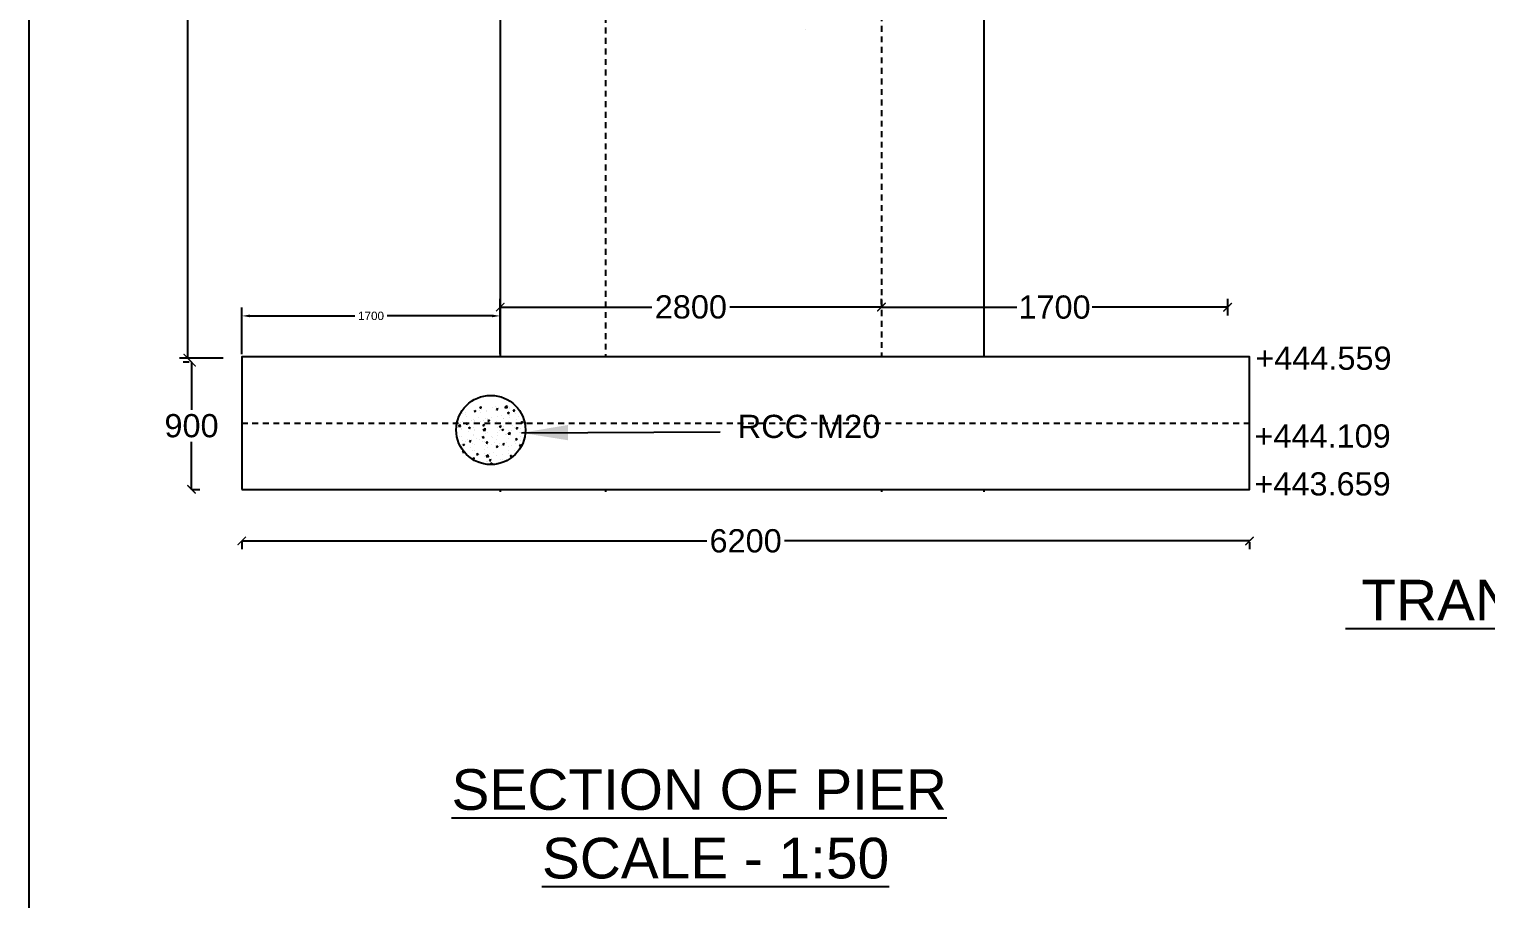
# Model space of a CAD drawing. Header units: inches. Extents: x 334 to 11487, y 357 to 10656.
# Drawn here: x 613.6 to 644.96, y 398.37 to 417.1 of the extents above; entities that cross this region are included whole.
import ezdxf

# ---------------------------------------------------------------- set-up
doc = ezdxf.new("R2010")
doc.units = ezdxf.units.IN
doc.header["$MEASUREMENT"] = 0
doc.linetypes.add('HIDDEN', pattern=[9.525, 6.35, -3.175])
for name, color, linetype in [('DIMENSION', 255, 'Continuous'), ('DRAWING', 7, 'Continuous'), ('HATCH', 7, 'Continuous'), ('TEXT', 255, 'Continuous')]:
    doc.layers.add(name, color=color, linetype=linetype)
doc.styles.get("Standard").update_dxf_attribs({"font": 'arial.ttf'})
doc.styles.add('TIMES NEW ROMAN', font='times.ttf')
doc.dimstyles.new('dig', dxfattribs={"dimtxt": 0.1875, "dimasz": 0.18, "dimexe": 0.18, "dimexo": 0.0625, "dimgap": 0.09, "dimtad": 0, "dimtih": 1, "dimtoh": 1, "dimdec": 4, "dimzin": 0, "dimdsep": 46, "dimtxsty": 'Standard', "dimblk": 'ARCHTICK', "dimcen": 0.09, "dimadec": 0, "dimazin": 0, "dimtfac": 1, "dimtdec": 4, "dimtofl": 0, "dimtmove": 0, "dimatfit": 3, "dimldrblk": 'ARCHTICK', "dimfxl": 1, "dimtolj": 1, "dimtzin": 0, "dimarcsym": 0})
doc.dimstyles.new('ISO-25', dxfattribs={"dimtxt": 0.636364, "dimasz": 1, "dimexe": 1.25, "dimexo": 0.625, "dimtad": 0, "dimtih": 1, "dimtoh": 1, "dimlfac": 100, "dimtxsty": 'TIMES NEW ROMAN', "dimcen": 2.5, "dimadec": 0, "dimazin": 0, "dimtfac": 1, "dimtmove": 0, "dimatfit": 3, "dimfxl": 1, "dimarcsym": 0})
doc.dimstyles.get("Standard").update_dxf_attribs({"dimtxt": 0.18, "dimasz": 0.18, "dimexe": 0.18, "dimexo": 0.0625, "dimgap": 0.09, "dimtad": 0, "dimtih": 1, "dimtoh": 1, "dimdec": 4, "dimzin": 0, "dimdsep": 46, "dimtxsty": 'Standard', "dimcen": 0.09, "dimadec": 0, "dimazin": 0, "dimtfac": 1, "dimtdec": 4, "dimtofl": 0, "dimtmove": 0, "dimatfit": 3, "dimfxl": 1, "dimtolj": 1, "dimtzin": 0, "dimarcsym": 0})

# ---------------------------------------------------------------- blocks, each defined once
blk = doc.blocks.new('_ArchTick')
at = {"color": 0, "linetype": 'ByBlock', "const_width": 0.15}
blk.add_lwpolyline([(-0.5, -0.5), (0.5, 0.5)], dxfattribs=at)
blk = doc.blocks.new('*D35')
at = {"layer": 'Defpoints', "color": 0, "ltscale": 0.02, "transparency": 16777216}
for p in [(617.019, 426.201), (617.553, 426.201), (617.846, 410.013)]:
    blk.add_point(p, dxfattribs=at)
at = {"layer": 'DIMENSION', "color": 0, "lineweight": -2, "ltscale": 0.02, "transparency": 16777216}
for p, q in [((617.491, 426.201), (616.839, 426.201)), ((617.019, 426.201), (617.019, 418.452)), ((617.019, 410.013), (617.019, 417.761)), ((617.784, 410.013), (616.839, 410.013))]:
    blk.add_line(p, q, dxfattribs=at)
at = {"layer": 'DIMENSION', "color": 0, "lineweight": -2, "ltscale": 0.02, "transparency": 16777216, "xscale": 0.18, "yscale": 0.18, "zscale": 0.18}
for p, rotation in [((617.019, 426.201), 90), ((617.019, 410.013), 270)]:
    blk.add_blockref('_ArchTick', p, dxfattribs=dict(at, rotation=rotation))
at = {"layer": 'DIMENSION', "color": 0, "ltscale": 0.02, "transparency": 16777216, "insert": (617.019, 418.107), "char_height": 0.5, "attachment_point": 5}
blk.add_mtext('\\A1;5300', dxfattribs=at)
blk = doc.blocks.new('*D41')
at = {"layer": 'Defpoints', "color": 0, "ltscale": 0.02, "transparency": 16777216}
for p in [(617.109, 409.923), (617.059, 407.187), (617.1, 407.187)]:
    blk.add_point(p, dxfattribs=at)
at = {"layer": 'DIMENSION', "color": 0, "lineweight": -2, "ltscale": 0.02, "transparency": 16777216}
for p, q in [((617.046, 409.923), (616.92, 409.923)), ((617.1, 409.923), (617.1, 408.9)), ((617.1, 407.187), (617.1, 408.209)), ((617.121, 407.187), (617.28, 407.187))]:
    blk.add_line(p, q, dxfattribs=at)
at = {"layer": 'DIMENSION', "color": 0, "lineweight": -2, "ltscale": 0.02, "transparency": 16777216, "xscale": 0.18, "yscale": 0.18, "zscale": 0.18}
for p, rotation in [((617.1, 409.923), 90), ((617.1, 407.187), 270)]:
    blk.add_blockref('_ArchTick', p, dxfattribs=dict(at, rotation=rotation))
at = {"layer": 'DIMENSION', "color": 0, "ltscale": 0.02, "transparency": 16777216, "insert": (617.1, 408.555), "char_height": 0.5, "attachment_point": 5}
blk.add_mtext('\\A1;900', dxfattribs=at)
blk = doc.blocks.new('*D42')
at = {"layer": 'Defpoints', "color": 0, "ltscale": 0.02, "transparency": 16777216}
for p in [(623.745, 410.922), (618.181, 410.039), (623.745, 410.039)]:
    blk.add_point(p, dxfattribs=at)
at = {"layer": 'DIMENSION', "color": 0, "lineweight": -2, "ltscale": 0.02, "transparency": 16777216}
for p, q in [((618.181, 410.101), (618.181, 411.102)), ((623.745, 410.101), (623.745, 411.102)), ((618.361, 410.922), (620.613, 410.922)), ((623.565, 410.922), (621.313, 410.922))]:
    blk.add_line(p, q, dxfattribs=at)
at = {"layer": 'DIMENSION', "color": 0, "ltscale": 0.02, "transparency": 16777216}
for points in [[(618.361, 410.952), (618.361, 410.892), (618.181, 410.922)], [(623.565, 410.952), (623.565, 410.892), (623.745, 410.922)]]:
    blk.add_solid(points, dxfattribs=at)
at = {"layer": 'DIMENSION', "color": 0, "ltscale": 0.02, "transparency": 16777216, "insert": (620.963, 410.922), "char_height": 0.18, "attachment_point": 5}
blk.add_mtext('\\A1;1700', dxfattribs=at)
blk = doc.blocks.new('*D43')
at = {"layer": 'Defpoints', "color": 0, "ltscale": 0.02, "transparency": 16777216}
for p in [(631.95, 411.113), (631.95, 411.113), (623.745, 410.922)]:
    blk.add_point(p, dxfattribs=at)
at = {"layer": 'DIMENSION', "color": 0, "lineweight": -2, "ltscale": 0.02, "transparency": 16777216}
for p, q in [((623.745, 410.985), (623.745, 411.293)), ((623.745, 411.113), (627.007, 411.113)), ((631.95, 411.113), (628.687, 411.113)), ((631.95, 411.175), (631.95, 411.293))]:
    blk.add_line(p, q, dxfattribs=at)
at = {"layer": 'DIMENSION', "color": 0, "lineweight": -2, "ltscale": 0.02, "transparency": 16777216, "xscale": 0.18, "yscale": 0.18, "zscale": 0.18, "rotation": 180}
blk.add_blockref('_ArchTick', (623.745, 411.113), dxfattribs=at)
at = {"layer": 'DIMENSION', "color": 0, "lineweight": -2, "ltscale": 0.02, "transparency": 16777216, "xscale": 0.18, "yscale": 0.18, "zscale": 0.18}
blk.add_blockref('_ArchTick', (631.95, 411.113), dxfattribs=at)
at = {"layer": 'DIMENSION', "color": 0, "ltscale": 0.02, "transparency": 16777216, "insert": (627.847, 411.113), "char_height": 0.5, "attachment_point": 5}
blk.add_mtext('\\A1;2800', dxfattribs=at)
blk = doc.blocks.new('*D44')
at = {"layer": 'Defpoints', "color": 0, "ltscale": 0.02, "transparency": 16777216}
for p in [(639.399, 411.356), (631.95, 411.113), (639.399, 411.109)]:
    blk.add_point(p, dxfattribs=at)
at = {"layer": 'DIMENSION', "color": 0, "lineweight": -2, "ltscale": 0.02, "transparency": 16777216}
for p, q in [((631.95, 411.109), (634.862, 411.109)), ((631.95, 411.05), (631.95, 410.929)), ((639.399, 411.109), (636.487, 411.109)), ((639.399, 411.293), (639.399, 410.929))]:
    blk.add_line(p, q, dxfattribs=at)
at = {"layer": 'DIMENSION', "color": 0, "lineweight": -2, "ltscale": 0.02, "transparency": 16777216, "xscale": 0.18, "yscale": 0.18, "zscale": 0.18, "rotation": 180}
blk.add_blockref('_ArchTick', (631.95, 411.109), dxfattribs=at)
at = {"layer": 'DIMENSION', "color": 0, "lineweight": -2, "ltscale": 0.02, "transparency": 16777216, "xscale": 0.18, "yscale": 0.18, "zscale": 0.18}
blk.add_blockref('_ArchTick', (639.399, 411.109), dxfattribs=at)
at = {"layer": 'DIMENSION', "color": 0, "ltscale": 0.02, "transparency": 16777216, "insert": (635.674, 411.109), "char_height": 0.5, "attachment_point": 5}
blk.add_mtext('\\A1;1700', dxfattribs=at)
blk = doc.blocks.new('*D82')
at = {"layer": 'Defpoints', "color": 0, "ltscale": 0.02, "transparency": 16777216}
for p in [(618.181, 406.112), (639.871, 406.112), (639.871, 406.076)]:
    blk.add_point(p, dxfattribs=at)
at = {"layer": 'DIMENSION', "color": 0, "lineweight": -2, "ltscale": 0.02, "transparency": 16777216}
for p, q in [((618.181, 406.076), (628.189, 406.076)), ((618.181, 406.049), (618.181, 405.896)), ((639.871, 406.076), (629.863, 406.076)), ((639.871, 406.049), (639.871, 405.896))]:
    blk.add_line(p, q, dxfattribs=at)
at = {"layer": 'DIMENSION', "color": 0, "lineweight": -2, "ltscale": 0.02, "transparency": 16777216, "xscale": 0.18, "yscale": 0.18, "zscale": 0.18, "rotation": 180}
blk.add_blockref('_ArchTick', (618.181, 406.076), dxfattribs=at)
at = {"layer": 'DIMENSION', "color": 0, "lineweight": -2, "ltscale": 0.02, "transparency": 16777216, "xscale": 0.18, "yscale": 0.18, "zscale": 0.18}
blk.add_blockref('_ArchTick', (639.871, 406.076), dxfattribs=at)
at = {"layer": 'DIMENSION', "color": 0, "ltscale": 0.02, "transparency": 16777216, "insert": (629.026, 406.076), "char_height": 0.5, "attachment_point": 5}
blk.add_mtext('\\A1;6200', dxfattribs=at)

msp = doc.modelspace()

# ---------------------------------------------------------------- linework, layer by layer
at = {"layer": 'DIMENSION', "ltscale": 0.02}
msp.add_lwpolyline([(613.60478, 437.56475), (725.90106, 437.56475), (725.90106, 357.43972), (613.60478, 357.43972)], close=True, dxfattribs=at)
at = {"layer": 'DRAWING'}
for points in [[(623.74463, 426.2006), (623.74463, 410.03893)], [(634.14993, 426.26268), (634.14993, 410.03893)], [(623.74463, 407.18666), (623.74463, 407.1353)], [(634.14993, 407.18666), (634.14993, 407.1353)]]:
    msp.add_lwpolyline(points, dxfattribs=at)
at = {"layer": 'DRAWING', "linetype": 'HIDDEN', "ltscale": 0.02}
for points in [[(626.00843, 426.21411), (626.00843, 410.03893)], [(631.95004, 426.24956), (631.95004, 410.03893)], [(618.18138, 408.61279), (639.87108, 408.61279)], [(626.00843, 407.18666), (626.00843, 407.1353)], [(631.95004, 407.18666), (631.95004, 407.1353)]]:
    msp.add_lwpolyline(points, dxfattribs=at)
at = {"layer": 'DRAWING', "ltscale": 0.02}
msp.add_lwpolyline([(618.18138, 407.18666), (639.87108, 407.18666), (639.87108, 410.03893), (618.18138, 410.03893)], close=True, dxfattribs=at)
at = {"layer": 'HATCH', "linetype": 'Continuous', "ltscale": 0.02}
for p, q in [((630.31344, 417.09724), (630.31344, 417.09724)), ((623.18075, 408.84806), (623.18075, 408.84806)), ((623.18092, 408.87349), (623.21593, 408.88693)), ((623.18092, 408.87349), (623.20579, 408.85672)), ((623.206, 408.85642), (623.21614, 408.88663)), ((623.28958, 408.89254), (623.28958, 408.89254)), ((623.3023, 408.93942), (623.3264, 408.96815)), ((623.3023, 408.93942), (623.33218, 408.93681)), ((623.33239, 408.93651), (623.32661, 408.96785)), ((623.44045, 408.88555), (623.44045, 408.88555)), ((623.44279, 408.85387), (623.44279, 408.85387)), ((623.58117, 408.94259), (623.58117, 408.94259)), ((623.63216, 408.8788), (623.63216, 408.8788)), ((623.64908, 408.97989), (623.64908, 408.97989)), ((623.66093, 408.90805), (623.68503, 408.93678)), ((623.66093, 408.90805), (623.69081, 408.90543)), ((623.69102, 408.90513), (623.68524, 408.93648)), ((623.69717, 408.92075), (623.69717, 408.92075)), ((623.84548, 408.94931), (623.88442, 408.9899)), ((623.84548, 408.94931), (623.88994, 408.94241)), ((623.89016, 408.94213), (623.88463, 408.98962)), ((623.89948, 408.83345), (623.93449, 408.84689)), ((623.916, 408.96861), (623.916, 408.96861)), ((623.92457, 408.81637), (623.9347, 408.84659)), ((623.94794, 408.92038), (623.94794, 408.92038)), ((623.94972, 408.95276), (623.94972, 408.95276)), ((624.01956, 408.87667), (624.04366, 408.9054)), ((624.01956, 408.87667), (624.04944, 408.87406)), ((624.04965, 408.87376), (624.04387, 408.9051)), ((624.07311, 408.93686), (624.07311, 408.93686)), ((622.84452, 408.54501), (622.88347, 408.5856)), ((622.84452, 408.54501), (622.88899, 408.53811)), ((622.85641, 408.69106), (622.85641, 408.69106)), ((622.87031, 408.59862), (622.87031, 408.59862)), ((622.88921, 408.53783), (622.88368, 408.58532)), ((622.89735, 408.61746), (622.89735, 408.61746)), ((622.92212, 408.6496), (622.92212, 408.6496)), ((622.9282, 408.81605), (622.9282, 408.81605)), ((622.99799, 408.84249), (622.99799, 408.84249)), ((623.00185, 408.79582), (623.00185, 408.79582)), ((623.01304, 408.5947), (623.03715, 408.62343)), ((623.01304, 408.5947), (623.04293, 408.59209)), ((623.01789, 408.74695), (623.01789, 408.74695)), ((623.04314, 408.59179), (623.03736, 408.62313)), ((623.12332, 408.67978), (623.12332, 408.67978)), ((623.17467, 408.68161), (623.17467, 408.68161)), ((623.18609, 408.64019), (623.18609, 408.64019)), ((623.18894, 408.66751), (623.18894, 408.66751)), ((623.28481, 408.73567), (623.28481, 408.73567)), ((623.31126, 408.65667), (623.31126, 408.65667)), ((623.31762, 408.83739), (623.31762, 408.83739)), ((623.37167, 408.56333), (623.39578, 408.59206)), ((623.37167, 408.56333), (623.40156, 408.56071)), ((623.39023, 408.66851), (623.39023, 408.66851)), ((623.40177, 408.56042), (623.39599, 408.59176)), ((623.42829, 408.55265), (623.42829, 408.55265)), ((623.43437, 408.7191), (623.43437, 408.7191)), ((623.47937, 408.67218), (623.51438, 408.68562)), ((623.47937, 408.67218), (623.50424, 408.65541)), ((623.48053, 408.71756), (623.48053, 408.71756)), ((623.50063, 408.6816), (623.50063, 408.6816)), ((623.50445, 408.65511), (623.51459, 408.68532)), ((623.55172, 408.72439), (623.55172, 408.72439)), ((623.65714, 408.65723), (623.65714, 408.65723)), ((623.68501, 408.58786), (623.68501, 408.58786)), ((623.69109, 408.75431), (623.69109, 408.75431)), ((623.7303, 408.53195), (623.75441, 408.56068)), ((623.7604, 408.52904), (623.75462, 408.56038)), ((623.77213, 408.76762), (623.77213, 408.76762)), ((623.81004, 408.54244), (623.81004, 408.54244)), ((623.8164, 408.72317), (623.8164, 408.72317)), ((623.81863, 408.71311), (623.81863, 408.71311)), ((623.89948, 408.83345), (623.92435, 408.81667)), ((623.92405, 408.64595), (623.92405, 408.64595)), ((623.93756, 408.61987), (623.93756, 408.61987)), ((623.94157, 408.73965), (623.94157, 408.73965)), ((623.94364, 408.78632), (623.94364, 408.78632)), ((623.9994, 408.56737), (623.9994, 408.56737)), ((624.06372, 408.81767), (624.06372, 408.81767)), ((624.08554, 408.70184), (624.08554, 408.70184)), ((624.13094, 408.76458), (624.13094, 408.76458)), ((624.19096, 408.63467), (624.19096, 408.63467)), ((624.19725, 408.65736), (624.19725, 408.65736)), ((624.19794, 408.63214), (624.23294, 408.64558)), ((624.19794, 408.63214), (624.22281, 408.61536)), ((624.22302, 408.61506), (624.23316, 408.64528)), ((622.82105, 408.23729), (622.82105, 408.23729)), ((622.8767, 408.31913), (622.8767, 408.31913)), ((622.90996, 408.31671), (622.90996, 408.31671)), ((622.91604, 408.48316), (622.91604, 408.48316)), ((622.91842, 408.49279), (622.91842, 408.49279)), ((622.92302, 408.24578), (622.92302, 408.24578)), ((623.04819, 408.26226), (623.04819, 408.26226)), ((623.05456, 408.44298), (623.05456, 408.44298)), ((623.05926, 408.51092), (623.09427, 408.52436)), ((623.05926, 408.51092), (623.08413, 408.49414)), ((623.08242, 408.21861), (623.10652, 408.24734)), ((623.08434, 408.49384), (623.09448, 408.52406)), ((623.08796, 408.22602), (623.08796, 408.22602)), ((623.11251, 408.2157), (623.10673, 408.24704)), ((623.16251, 408.34872), (623.16251, 408.34872)), ((623.1683, 408.36918), (623.1683, 408.36918)), ((623.16859, 408.51517), (623.16859, 408.51517)), ((623.17973, 408.45946), (623.17973, 408.45946)), ((623.18533, 408.48151), (623.18533, 408.48151)), ((623.23756, 408.28719), (623.23756, 408.28719)), ((623.2881, 408.2594), (623.2881, 408.2594)), ((623.35771, 408.30961), (623.39272, 408.32305)), ((623.35771, 408.30961), (623.38258, 408.29283)), ((623.36909, 408.48439), (623.36909, 408.48439)), ((623.37815, 408.46225), (623.41709, 408.50284)), ((623.37815, 408.46225), (623.42261, 408.45535)), ((623.3828, 408.29253), (623.39293, 408.32275)), ((623.41613, 408.21976), (623.41613, 408.21976)), ((623.42283, 408.45507), (623.4173, 408.50256)), ((623.42221, 408.38621), (623.42221, 408.38621)), ((623.45224, 408.47024), (623.45224, 408.47024)), ((623.45989, 408.41923), (623.45989, 408.41923)), ((623.55333, 408.32876), (623.55333, 408.32876)), ((623.5797, 408.30945), (623.5797, 408.30945)), ((623.67285, 408.25497), (623.67285, 408.25497)), ((623.6785, 408.34524), (623.6785, 408.34524)), ((623.67893, 408.42141), (623.67893, 408.42141)), ((623.68487, 408.52596), (623.68487, 408.52596)), ((623.71915, 408.45896), (623.71915, 408.45896)), ((623.7303, 408.53195), (623.76019, 408.52934)), ((623.75148, 408.46928), (623.75148, 408.46928)), ((623.77782, 408.47087), (623.81283, 408.48431)), ((623.77782, 408.47087), (623.8027, 408.4541)), ((623.80291, 408.4538), (623.81305, 408.48401)), ((623.86787, 408.37017), (623.86787, 408.37017)), ((623.87129, 408.3595), (623.87129, 408.3595)), ((623.91177, 408.37949), (623.95071, 408.42008)), ((623.91177, 408.37949), (623.95623, 408.37259)), ((623.9254, 408.28698), (623.9254, 408.28698)), ((623.93148, 408.45342), (623.93148, 408.45342)), ((623.95645, 408.37231), (623.95092, 408.4198)), ((623.98606, 408.44768), (623.98606, 408.44768)), ((624.04308, 408.51934), (624.04308, 408.51934)), ((624.07628, 408.26956), (624.11129, 408.283)), ((624.07628, 408.26956), (624.10115, 408.25279)), ((624.08893, 408.50058), (624.11304, 408.5293)), ((624.08893, 408.50058), (624.11882, 408.49796)), ((624.10136, 408.25249), (624.1115, 408.2827)), ((624.11903, 408.49766), (624.11325, 408.529)), ((624.16288, 408.40955), (624.16288, 408.40955)), ((624.17728, 408.23101), (624.17728, 408.23101)), ((624.18364, 408.41174), (624.18364, 408.41174)), ((624.18509, 408.32446), (624.18509, 408.32446)), ((624.19117, 408.49091), (624.19117, 408.49091)), ((624.25297, 408.4364), (624.25297, 408.4364)), ((622.90388, 408.15026), (622.90388, 408.15026)), ((622.91666, 408.06505), (622.91666, 408.06505)), ((622.92647, 408.17013), (622.92647, 408.17013)), ((622.93261, 407.99791), (622.94976, 408.01578)), ((622.9376, 408.14834), (622.97261, 408.16178)), ((622.9376, 408.14834), (622.96247, 408.13157)), ((622.95534, 407.96934), (622.94997, 408.0155)), ((622.96268, 408.13127), (622.97282, 408.16148)), ((622.98849, 407.97186), (622.98849, 407.97186)), ((622.99651, 408.20934), (622.99651, 408.20934)), ((623.08242, 408.21861), (623.1123, 408.21599)), ((623.10602, 408.08998), (623.10602, 408.08998)), ((623.15035, 408.01583), (623.15035, 408.01583)), ((623.15643, 408.18227), (623.15643, 408.18227)), ((623.18747, 408.03437), (623.18747, 408.03437)), ((623.19339, 408.15885), (623.19339, 408.15885)), ((623.23606, 407.94703), (623.27106, 407.96047)), ((623.23606, 407.94703), (623.26093, 407.93026)), ((623.2554, 407.96058), (623.2554, 407.96058)), ((623.26114, 407.92996), (623.27128, 407.96017)), ((623.29026, 407.93435), (623.29026, 407.93435)), ((623.35487, 408.21474), (623.35487, 408.21474)), ((623.41005, 408.05331), (623.41005, 408.05331)), ((623.41543, 407.95083), (623.41543, 407.95083)), ((623.4218, 408.13155), (623.4218, 408.13155)), ((623.44105, 408.18723), (623.46515, 408.21596)), ((623.44105, 408.18723), (623.47093, 408.18462)), ((623.44443, 407.89243), (623.48338, 407.93302)), ((623.4603, 408.14758), (623.4603, 408.14758)), ((623.47114, 408.18432), (623.46536, 408.21566)), ((623.47906, 408.08442), (623.47906, 408.08442)), ((623.48912, 407.88525), (623.48359, 407.93274)), ((623.52231, 407.94931), (623.52231, 407.94931)), ((623.54697, 408.14803), (623.54697, 408.14803)), ((623.6048, 407.97576), (623.6048, 407.97576)), ((623.62178, 408.20346), (623.62178, 408.20346)), ((623.65617, 408.1083), (623.69118, 408.12174)), ((623.65617, 408.1083), (623.68104, 408.09152)), ((623.66069, 407.92207), (623.66069, 407.92207)), ((623.66677, 408.08852), (623.66677, 408.08852)), ((623.68125, 408.09122), (623.69139, 408.12144)), ((623.72721, 408.1363), (623.72721, 408.1363)), ((623.73633, 408.17296), (623.73633, 408.17296)), ((623.77065, 408.13447), (623.77065, 408.13447)), ((623.78922, 407.93803), (623.78922, 407.93803)), ((623.79968, 408.15586), (623.82378, 408.18458)), ((623.79968, 408.15586), (623.82956, 408.15324)), ((623.82977, 408.15294), (623.82399, 408.18428)), ((623.8887, 408.19218), (623.8887, 408.19218)), ((623.91324, 407.95408), (623.91324, 407.95408)), ((623.91932, 408.12053), (623.91932, 408.12053)), ((623.92057, 408.01733), (623.92057, 408.01733)), ((623.95462, 407.90699), (623.98963, 407.92043)), ((623.95462, 407.90699), (623.97949, 407.89021)), ((623.9797, 407.88991), (623.98984, 407.92013)), ((623.99412, 408.12502), (623.99412, 408.12502)), ((624.04574, 408.03381), (624.04574, 408.03381)), ((624.05211, 408.21454), (624.05211, 408.21454)), ((624.05613, 407.92675), (624.05613, 407.92675)), ((624.06225, 408.18452), (624.06225, 408.18452)), ((624.15561, 408.18091), (624.15561, 408.18091)), ((624.15831, 408.12448), (624.18241, 408.15321)), ((624.15831, 408.12448), (624.18819, 408.12187)), ((624.17901, 408.15802), (624.17901, 408.15802)), ((624.1884, 408.12157), (624.18262, 408.15291)), ((623.14427, 407.84938), (623.14427, 407.84938)), ((623.15179, 407.84251), (623.1759, 407.87124)), ((623.15179, 407.84251), (623.18168, 407.8399)), ((623.18189, 407.8396), (623.17611, 407.87094)), ((623.2839, 407.75362), (623.2839, 407.75362)), ((623.39789, 407.72042), (623.39789, 407.72042)), ((623.40397, 407.88687), (623.40397, 407.88687)), ((623.44443, 407.89243), (623.4889, 407.88553)), ((623.45842, 407.78609), (623.45842, 407.78609)), ((623.47326, 407.77855), (623.47326, 407.77855)), ((623.51042, 407.81114), (623.53453, 407.83986)), ((623.51042, 407.81114), (623.54031, 407.80852)), ((623.53451, 407.74572), (623.56952, 407.75916)), ((623.53451, 407.74572), (623.55938, 407.72895)), ((623.54052, 407.80822), (623.53474, 407.83956)), ((623.55959, 407.72865), (623.56973, 407.75886)), ((623.65461, 407.75563), (623.65461, 407.75563)), ((623.75001, 407.83614), (623.75001, 407.83614)), ((623.78904, 407.82012), (623.78904, 407.82012)), ((623.87823, 407.7907), (623.89316, 407.80849)), ((623.8949, 407.7999), (623.89337, 407.80819)), ((623.91421, 407.8366), (623.91421, 407.8366))]:
    msp.add_line(p, q, dxfattribs=at)
at = {"layer": 'HATCH', "ltscale": 0.02}
msp.add_circle((623.54176, 408.46596), 0.74475, dxfattribs=at)

# ---------------------------------------------------------------- texts
at = {"layer": 'TEXT'}
for s, p in [('%%U TRANSVERSE SECTION OF PIER (SECTION 3-3)', (641.93957, 404.3646)), ('%%USECTION OF PIER', (622.69618, 400.28577)), ('%%USCALE - 1:50', (624.64231, 398.80818))]:
    msp.add_text(s, height=0.875, dxfattribs=at).set_placement(p)
at = {"layer": 'TEXT', "char_height": 0.5, "attachment_point": 1}
for s, insert, width in [('+444.559', (639.99615, 410.2617), 2.9043861), ('RCC M20', (628.85743, 408.79288), 3.1541555), ('+444.109', (639.97772, 408.58623), 2.9043861), ('+443.659', (639.97772, 407.55518), 2.9043861)]:
    msp.add_mtext(s, dxfattribs=dict(at, insert=insert, width=width))

# ---------------------------------------------------------------- dimensions: what is measured, and where the dimension line sits
at = {"layer": 'DIMENSION', "ltscale": 0.02}
for base, p1, p2, text, picture, middle in [((617.01894, 426.2006), (617.84642, 410.01257), (617.55331, 426.2006), '5300', '*D35', (617.01894, 418.10658)), ((617.09969, 407.18666), (617.10894, 409.92257), (617.05883, 407.18666), '900', '*D41', (617.09969, 408.55461))]:
    dim = msp.add_linear_dim(base=base, p1=p1, p2=p2, angle=90, text=text, dimstyle='dig', override={"dimtxt": 0.5}, dxfattribs=at)
    dim.commit()
    dim.dimension.update_dxf_attribs({"geometry": picture, "text_midpoint": middle})
for base, p1, p2, text, picture, middle in [((631.95004, 411.11267), (623.74463, 410.92206), (631.95004, 411.11267), '2800', '*D43', (627.84734, 411.11267)), ((639.3986, 411.10941), (631.95004, 411.11267), (639.3986, 411.35565), '1700', '*D44', (635.67432, 411.10941)), ((639.87108, 406.07588), (618.18138, 406.11152), (639.87108, 406.11152), '6200', '*D82', (629.02623, 406.07588))]:
    dim = msp.add_linear_dim(base=base, p1=p1, p2=p2, text=text, dimstyle='dig', override={"dimtxt": 0.5}, dxfattribs=at)
    dim.commit()
    dim.dimension.update_dxf_attribs({"geometry": picture, "text_midpoint": middle})
dim = msp.add_linear_dim(base=(623.74463, 410.92206), p1=(618.18138, 410.03893), p2=(623.74463, 410.03893), text='1700', dimstyle='Standard', dxfattribs=at)
dim.commit()
dim.dimension.update_dxf_attribs({"geometry": '*D42', "text_midpoint": (620.963, 410.92206)})

# ---------------------------------------------------------------- leaders
at = {"layer": 'TEXT', "ltscale": 0.02}
msp.add_leader([(624.20166, 408.40405), (628.47844, 408.42364)], dimstyle='ISO-25', override={"dimgap": 0.625, "dimtad": 0}, dxfattribs=at)

doc.saveas('drawing.dxf')
